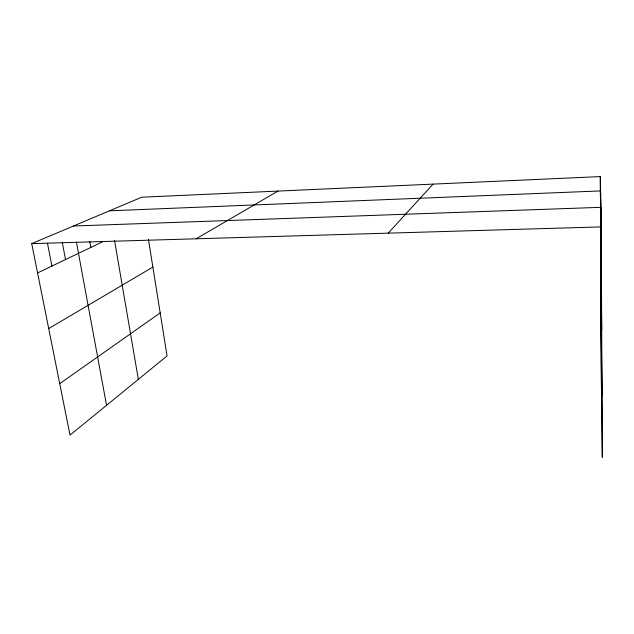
<?xml version="1.0" encoding="UTF-8"?>
<svg xmlns="http://www.w3.org/2000/svg" width="634" height="634" viewBox="0 0 634 634"><rect width="100%" height="100%" fill="white"/><g stroke="black" fill="none" stroke-linecap="round" stroke-linejoin="round"><path stroke-width="0.95" d="M388.214 233.153L433.077 184.114M59.723 383.665L160.18 312.871M48.699 328.563L152.873 267.096M196.136 238.796L277.961 191.088M37.564 272.937L102.605 241.792M31.7 243.63L141.707 197.214L600.295 176.593L601.341 226.885L31.7 243.63L70.017 435.13L167.059 355.928L148.467 239.533M109.452 210.821L600.596 190.921M73.449 226.013L600.937 207.318L601.848 420.374M47.455 243.179L51.909 266.066M62.243 242.196L65.532 259.544M76.405 242.029L106.552 405.316M89.806 241.705L90.836 247.426M114.492 240.199L138.347 379.362M600.731 221.258L601.492 262.587M600.66 258.276L601.769 329.918M600.897 311.429L602.046 396.084M601.198 219.95L602.3 457.407L601.119 361.19L600.525 226.932M601.064 213.444L601.206 247.157M600.715 198.997L600.953 233.471M600.493 185.889L600.62 196.794M600.715 218.318L601.46 388.951M600.39 181.118L600.461 196.5M600.295 176.593L600.39 196.984"/></g></svg>
